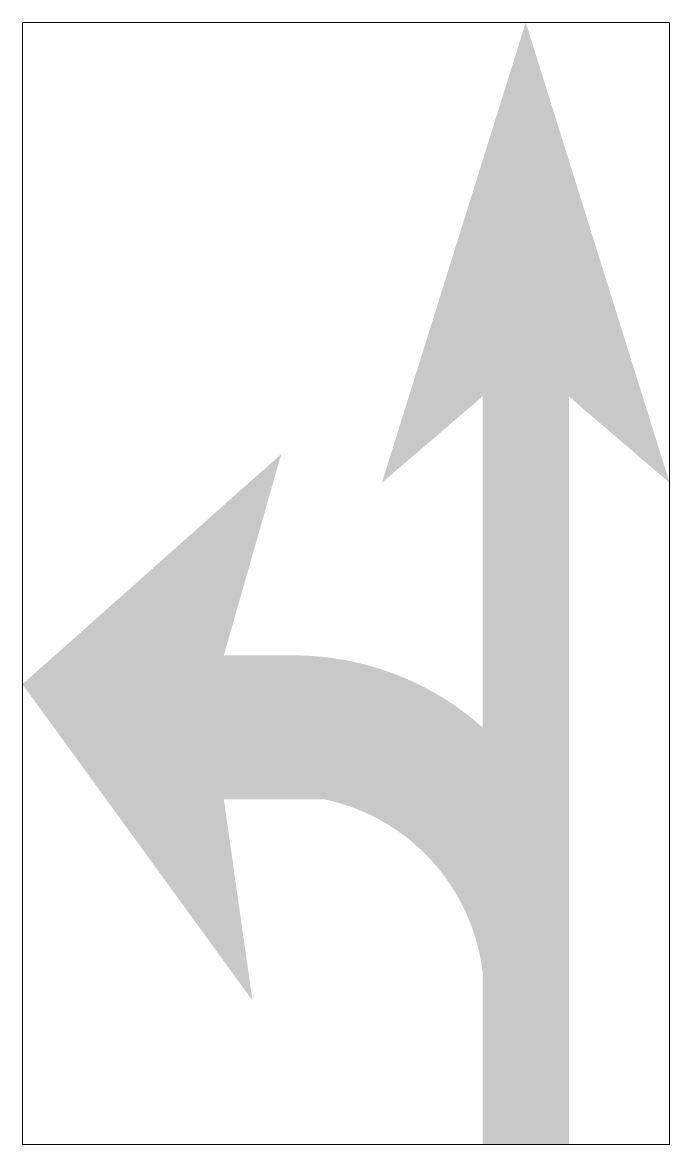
# Model space of a CAD drawing. Extents: x -3.7 to 3.7, y -6.5 to 6.5.
import ezdxf

# ---------------------------------------------------------------- set-up
doc = ezdxf.new("R2010")
doc.units = 0
doc.header["$LTSCALE"] = 0.01
doc.header["$MEASUREMENT"] = 0
doc.layers.get('0').update_dxf_attribs({"lineweight": 20})
doc.layers.get('Defpoints').update_dxf_attribs({"color": 111, "lineweight": 20})

msp = doc.modelspace()

# ---------------------------------------------------------------- hatches: boundary and pattern name
at = {"linetype": 'Continuous', "lineweight": 0}
h = msp.add_hatch(color=0, dxfattribs=at)
h.dxf.hatch_style = 1
h.paths.add_polyline_path([(2.583, 2.167), (3.75, 1.167), (2.083, 6.5), (0.416, 1.167), (1.583, 2.167), (1.583, -1.667), (1.583, -1.667, 0.181653), (-0.584, -0.833), (-1.416, -0.833), (-0.75, 1.5), (-3.75, -1.167), (-1.083, -4.833), (-1.416, -2.5), (-0.25, -2.5), (-0.25, -2.5, -0.32056), (1.583, -4.5), (1.583, -6.5), (2.583, -6.5)])

# ---------------------------------------------------------------- linework, layer by layer
at = {"layer": 'Defpoints'}
msp.add_lwpolyline([(-3.75, -6.5), (3.75, -6.5), (3.75, 6.5), (-3.75, 6.5)], close=True, dxfattribs=at)

doc.saveas('drawing.dxf')
